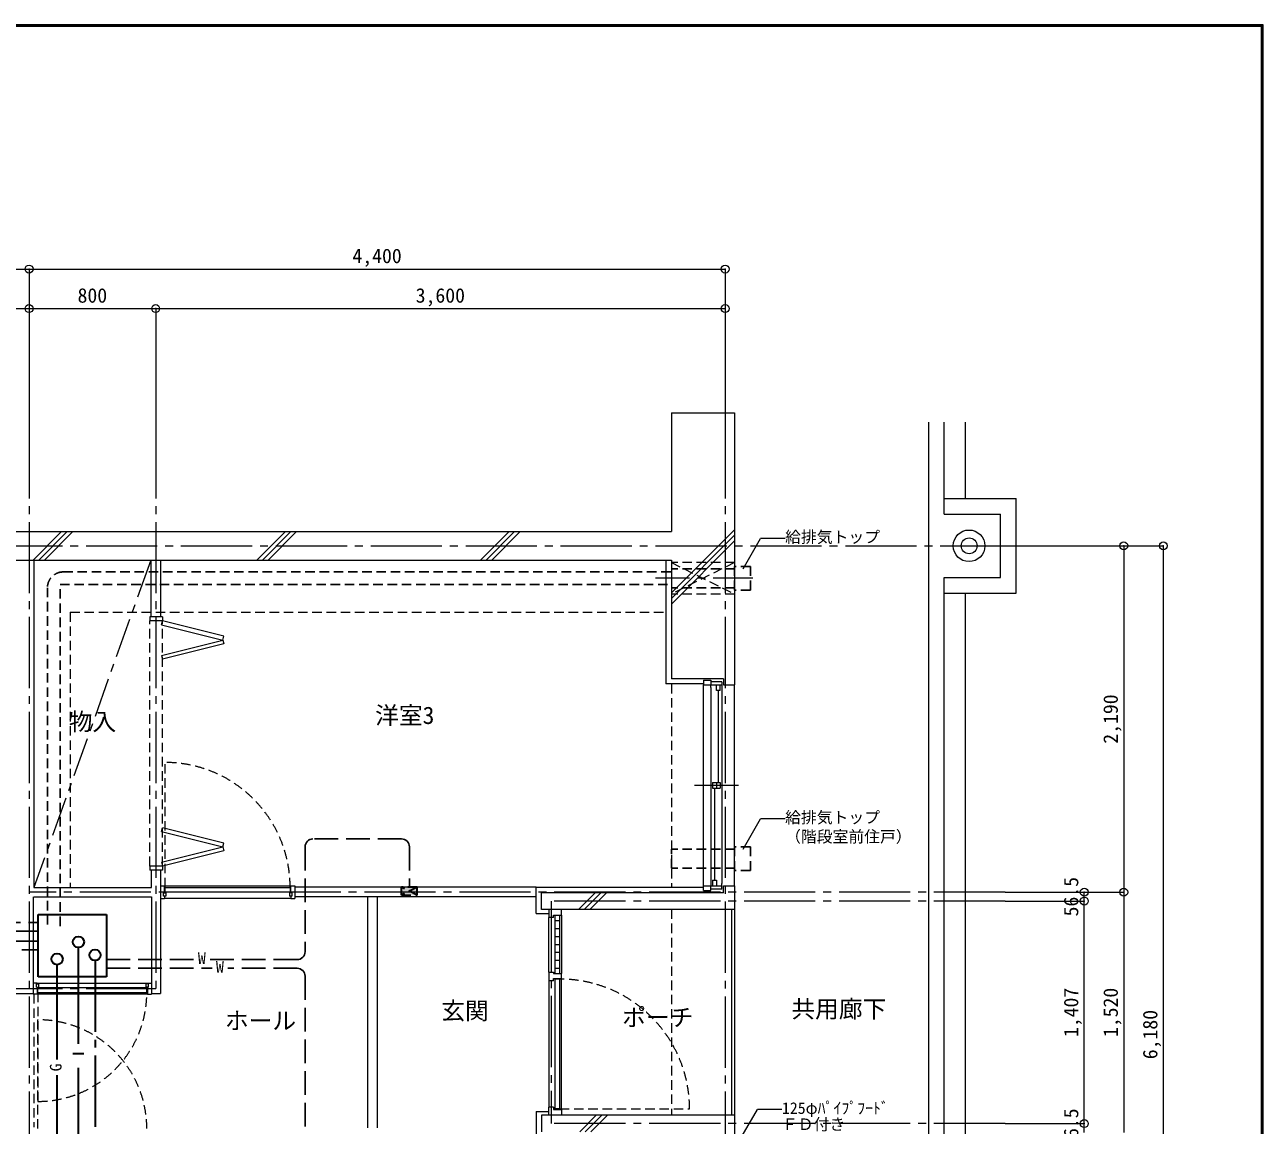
# Model space of a CAD drawing. Units: millimetres at full size, sheet at 1:50. Extents: x -9674 to 9699, y -6794 to 6791.
# Drawn here: x 1870 to 9699, y -167 to 6791 of the extents above; entities that cross this region are included whole.
import ezdxf
from ezdxf.enums import TextEntityAlignment as Align

# ---------------------------------------------------------------- set-up
doc = ezdxf.new("R2010")
doc.units = ezdxf.units.MM
doc.header["$LTSCALE"] = 50
doc.header["$PDMODE"] = 32
doc.header["$PDSIZE"] = 50
for name, pattern in [('CHAIN1', [8, 5, -1, 1, -1]), ('CHAIN2', [12, 9, -1, 1, -1]), ('DASHED1', [1.8, 1.2, -0.6]), ('DASHED3', [4, 3, -1])]:
    doc.linetypes.add(name, pattern=pattern)
for name, color, linetype, lineweight in [('0-0_図面枠', 7, 'Continuous', 9), ('1-0_芯', 134, 'CHAIN2', 9), ('1-1_躯体', 134, 'Continuous', 9), ('1-2_間仕切', 134, 'Continuous', 9), ('1-3_建具', 134, 'Continuous', 9), ('1-5_設備', 134, 'Continuous', 9), ('1-6_ﾊﾞﾙｺﾆｰ・階段', 134, 'Continuous', 9), ('1-7_その他', 134, 'DASHED1', 9), ('1-8_ハッチ', 134, 'Continuous', 9), ('1-B_寸法', 134, 'Continuous', 9), ('1-C_梁', 134, 'DASHED1', 9), ('2-2', 5, 'DASHED3', 25), ('2-3_建具', 4, 'Continuous', 35), ('2-7_その他', 2, 'Continuous', 25), ('2-9_金物', 1, 'CHAIN2', 35), ('2-A_文字', 6, 'Continuous', 35), ('2-B_寸法', 4, 'Continuous', 35), ('2-C', 2, 'DASHED1', 25)]:
    doc.layers.add(name, color=color, linetype=linetype, lineweight=lineweight)
doc.layers.add('1-A_文字', color=134, linetype='Continuous')
doc.styles.add('ＭＳ ゴシック', font='')
doc.styles.get('ＭＳ ゴシック').set_extended_font_data('MS Gothic')

msp = doc.modelspace()

# ---------------------------------------------------------------- linework, layer by layer
at = {"layer": '0-0_図面枠'}
for p, q in [((9697.16, 6789.66), (-9672.16, 6789.66)), ((9695.4, 6787.9), (-9670.4, 6787.9)), ((-9668.64, 6786.14), (9693.64, 6786.14)), ((9691.87, 6784.38), (-9666.87, 6784.38)), ((9690.11, 6782.61), (-9665.11, 6782.61)), ((9688.35, 6780.85), (-9663.35, 6780.85)), ((9688.35, -6783.35), (9688.35, 6780.85)), ((9690.11, -6785.11), (9690.11, 6782.61)), ((9691.87, -6786.88), (9691.87, 6784.38)), ((9693.64, 6786.14), (9693.64, -6788.64)), ((9695.4, -6790.4), (9695.4, 6787.9)), ((9697.16, -6792.16), (9697.16, 6789.66))]:
    msp.add_line(p, q, dxfattribs=at)
msp.add_lwpolyline([(9698.92, -6793.93), (9698.92, 6791.43), (-9673.92, 6791.43)], dxfattribs=at)
at = {"layer": '1-0_芯'}
for p, q in [((1897.29, 4246.64), (1897.29, -3433.36)), ((2697.29, 4246.64), (2697.29, 696.64)), ((6297.29, 4246.64), (6297.29, -3433.36)), ((-8542.71, 3496.64), (8067.29, 3496.64)), ((8067.29, 1306.64), (1897.29, 1306.64)), ((5197.29, 1250.14), (5197.29, -156.86)), ((8067.29, 1250.14), (5197.29, 1250.14)), ((-8542.71, 696.64), (2697.29, 696.64)), ((8067.29, -156.86), (5197.29, -156.86))]:
    msp.add_line(p, q, dxfattribs=at)
at = {"layer": '1-1_躯体'}
for p, q in [((5957.29, 4336.64), (5957.29, 3586.64)), ((5957.29, 4336.64), (6357.29, 4336.64)), ((6357.29, 4336.64), (6357.29, 2616.62)), ((-6742.71, 3586.64), (5957.29, 3586.64)), ((-6742.71, 3406.64), (5957.29, 3406.64)), ((5957.29, 3406.64), (5957.29, 2656.62)), ((6287.29, 2656.62), (5957.29, 2656.62)), ((6287.29, 2656.62), (6287.29, 2616.62)), ((6287.29, 2616.62), (6357.29, 2616.62)), ((6287.29, 1302.64), (6287.29, 1346.62)), ((6287.29, 1302.64), (5137.29, 1302.64)), ((6357.29, -104.36), (6357.29, -249.38))]:
    msp.add_line(p, q, dxfattribs=at)
for points in [[(6287.29, 1346.62), (6357.29, 1346.62), (6357.29, 1197.64)], [(6357.29, 1197.64), (5137.29, 1197.64), (5137.29, 1302.64)], [(6357.29, -104.36), (5137.29, -104.36), (5137.29, -209.36)]]:
    msp.add_lwpolyline(points, dxfattribs=at)
at = {"layer": '1-2_間仕切'}
for p, q in [((1927.29, 3406.64), (1927.29, 1336.64)), ((2667.29, 3406.64), (2667.29, 3046.64)), ((2727.29, 3406.64), (2727.29, 3046.64)), ((2671.29, 1336.64), (2671.29, 1446.64)), ((2727.29, 1446.64), (2727.29, 1336.64)), ((1927.29, 1336.64), (2671.29, 1336.64)), ((5102.29, 1337.64), (3577.29, 1337.64)), ((1923.29, 1276.64), (1923.29, 666.64)), ((2727.29, 1276.64), (2727.29, 666.64)), ((5102.29, 1276.64), (3577.29, 1276.64)), ((967.29, 666.64), (1923.29, 666.64)), ((2671.29, 666.64), (2727.29, 666.64))]:
    msp.add_line(p, q, dxfattribs=at)
msp.add_lwpolyline([(1927.29, 1276.64), (2671.29, 1276.64), (2671.29, 666.64)], dxfattribs=at)
at = {"layer": '1-3_建具'}
for p, q in [((2659.79, 3046.64), (2659.79, 3021.64)), ((2739.79, 3046.64), (2659.79, 3046.64)), ((2739.79, 3021.64), (2659.79, 3021.64)), ((2733.72, 2997.39), (2739.79, 3021.64)), ((2739.79, 3046.64), (2739.79, 3021.64)), ((2733.72, 2803.36), (3121.78, 2900.37)), ((3121.78, 2900.37), (3127.84, 2876.12)), ((3127.84, 2876.12), (2739.79, 2779.1)), ((2733.72, 2803.36), (2739.79, 2779.1)), ((6160.29, 2646.62), (6161.32, 2646.62)), ((6160.29, 2646.62), (6207.29, 2646.62)), ((6160.29, 1346.62), (6160.29, 2616.62)), ((6207.29, 2646.62), (6207.29, 2616.62)), ((6277.29, 2636.62), (6207.29, 2636.62)), ((6207.29, 2616.62), (6277.29, 2616.62)), ((6207.29, 2601.62), (6207.29, 2616.62)), ((6207.29, 2601.62), (6207.29, 1361.62)), ((6242.29, 2581.62), (6242.29, 2616.62)), ((6266.29, 2581.62), (6266.29, 2616.62)), ((6277.29, 2636.62), (6277.29, 2601.62)), ((6277.29, 2601.62), (6277.29, 1361.62)), ((6357.29, 1346.62), (6357.29, 2616.62)), ((6266.29, 2581.62), (6242.29, 2581.62)), ((6254.29, 1999.12), (6254.29, 2581.62)), ((6380.77, 1981.62), (6103.81, 1981.62)), ((6218.29, 1999.12), (6218.29, 1964.12)), ((6218.29, 1999.12), (6266.29, 1999.12)), ((6218.29, 1964.12), (6266.29, 1964.12)), ((6230.29, 1964.12), (6230.29, 1381.62)), ((6242.29, 1999.12), (6242.29, 1964.12)), ((6266.29, 1999.12), (6266.29, 1964.12)), ((2733.72, 1689.92), (2739.79, 1714.18)), ((2733.72, 1689.92), (3121.78, 1592.91)), ((3127.84, 1617.16), (2739.79, 1714.18)), ((3121.78, 1592.91), (3127.84, 1617.16)), ((2733.72, 1495.89), (2739.79, 1471.64)), ((2739.79, 1446.64), (2659.79, 1446.64)), ((2739.79, 1471.64), (2739.79, 1446.64)), ((2727.29, 1346.64), (2727.29, 1266.64)), ((2727.29, 1346.64), (2752.29, 1346.64)), ((2757.29, 1306.64), (2757.29, 1336.64)), ((2757.29, 1336.64), (3547.29, 1336.64)), ((3547.29, 1336.64), (3547.29, 1306.64)), ((3552.29, 1301.64), (3552.29, 1346.64)), ((6160.29, 1346.62), (6207.29, 1346.62)), ((6160.29, 1316.62), (6160.29, 1346.62)), ((6207.29, 1361.62), (6207.29, 1346.62)), ((6207.29, 1346.62), (6277.29, 1346.62)), ((6207.29, 1316.62), (6207.29, 1346.62)), ((6218.29, 1381.62), (6242.29, 1381.62)), ((6218.29, 1381.62), (6218.29, 1346.62)), ((6242.29, 1381.62), (6242.29, 1346.62)), ((6277.29, 1326.62), (6277.29, 1361.62)), ((2727.29, 1266.64), (2752.29, 1266.64)), ((2747.29, 1301.64), (2762.29, 1301.64)), ((2747.29, 1281.64), (2747.29, 1301.64)), ((2762.29, 1281.64), (2747.29, 1281.64)), ((2752.29, 1281.64), (2752.29, 1266.64)), ((3552.29, 1266.64), (2752.29, 1266.64)), ((3547.29, 1306.64), (2757.29, 1306.64)), ((2762.29, 1301.64), (2762.29, 1281.64)), ((3542.29, 1301.64), (3542.29, 1281.64)), ((3557.29, 1301.64), (3542.29, 1301.64)), ((3557.29, 1281.64), (3542.29, 1281.64)), ((3552.29, 1281.64), (3552.29, 1266.64)), ((3552.29, 1266.64), (3577.29, 1266.64)), ((3557.29, 1301.64), (3557.29, 1281.64)), ((6160.29, 1316.62), (6161.32, 1316.62)), ((6160.29, 1316.62), (6207.29, 1316.62)), ((6277.29, 1326.62), (6207.29, 1326.62)), ((5182.29, 1197.64), (5182.29, 1146.64)), ((5182.29, 1182.64), (5182.29, 1161.64)), ((5262.29, 1161.64), (5262.29, 1197.64)), ((5212.29, 1146.64), (5182.29, 1146.64)), ((5182.29, 801.64), (5182.29, 1146.64)), ((5222.29, 791.64), (5222.29, 1161.64)), ((5222.29, 1126.64), (5252.29, 1126.64)), ((5252.29, 791.64), (5252.29, 1161.64)), ((5262.29, 1161.64), (5262.29, 791.64)), ((5222.29, 1076.64), (5252.29, 1076.64)), ((5222.29, 1026.64), (5252.29, 1026.64)), ((5222.29, 976.64), (5252.29, 976.64)), ((5222.29, 926.64), (5252.29, 926.64)), ((5222.29, 876.64), (5252.29, 876.64)), ((5182.29, 801.64), (5182.29, 746.64)), ((5222.29, 826.64), (5252.29, 826.64)), ((1943.29, 726.64), (1958.29, 726.64)), ((1943.29, 706.64), (1943.29, 726.64)), ((1943.29, 706.64), (1958.29, 706.64)), ((1948.29, 731.64), (1948.29, 726.64)), ((1948.29, 731.64), (2646.29, 731.64)), ((1948.29, 706.64), (1948.29, 661.64)), ((1958.29, 706.64), (1958.29, 726.64)), ((2636.29, 706.64), (2636.29, 726.64)), ((2651.29, 726.64), (2636.29, 726.64)), ((2651.29, 706.64), (2636.29, 706.64)), ((2646.29, 731.64), (2646.29, 726.64)), ((2646.29, 731.64), (2671.29, 731.64)), ((2646.29, 706.64), (2646.29, 661.64)), ((2651.29, 706.64), (2651.29, 726.64)), ((5212.29, 746.64), (5182.29, 746.64)), ((5182.29, 746.64), (5182.29, -53.36)), ((5212.29, 746.64), (5212.29, 761.64)), ((5222.29, -63.36), (5222.29, 756.64)), ((5252.29, 756.64), (5222.29, 756.64)), ((5252.29, -63.36), (5252.29, 756.64)), ((5262.29, -68.36), (5262.29, 761.64)), ((1948.29, 661.64), (1923.29, 661.64)), ((2646.29, 661.64), (1948.29, 661.64)), ((1953.29, 671.64), (1953.29, 701.64)), ((2641.29, 701.64), (1953.29, 701.64)), ((1953.29, 671.64), (2641.29, 671.64)), ((2641.29, 671.64), (2641.29, 701.64)), ((2646.29, 661.64), (2671.29, 661.64)), ((2671.29, 671.64), (2671.29, 661.64)), ((5212.29, -53.36), (5182.29, -53.36)), ((5182.29, -104.36), (5182.29, -53.36)), ((5182.29, -89.36), (5182.29, -68.36)), ((5252.29, -63.36), (5222.29, -63.36)), ((5262.29, -68.36), (5262.29, -104.36))]:
    msp.add_line(p, q, dxfattribs=at)
at = {"layer": '1-3_建具', "linetype": 'DASHED1'}
for p, q in [((2659.79, 1471.64), (2659.79, 3021.64)), ((2739.79, 1471.64), (2739.79, 3021.64)), ((2757.29, 1336.64), (2757.29, 2126.64)), ((1953.29, 671.64), (1953.29, -16.36)), ((1953.29, -188.36), (1953.29, 499.64)), ((5252.29, -63.36), (6072.29, -63.36))]:
    msp.add_line(p, q, dxfattribs=at)
at = {"layer": '1-3_建具'}
for points in [[(2733.72, 2997.39), (3121.78, 2900.37), (3127.84, 2924.63), (2739.79, 3021.64)], [(6160.29, 2646.62), (6160.29, 2616.62), (6207.29, 2616.62)], [(2733.72, 1495.89), (3121.78, 1592.91), (3127.84, 1568.65), (2739.79, 1471.64)], [(2739.79, 1471.64), (2659.79, 1471.64), (2659.79, 1446.64)], [(2752.29, 1301.64), (2752.29, 1346.64), (3552.29, 1346.64)], [(3552.29, 1346.64), (3577.29, 1346.64), (3577.29, 1266.64)], [(5212.29, 1146.64), (5212.29, 1161.64), (5262.29, 1161.64)], [(5182.29, 801.64), (5212.29, 801.64), (5212.29, 791.64), (5262.29, 791.64)], [(5212.29, 761.64), (5262.29, 761.64), (5262.29, 791.64)], [(1948.29, 731.64), (1923.29, 731.64), (1923.29, 661.64)], [(5212.29, -53.36), (5212.29, -68.36), (5262.29, -68.36)]]:
    msp.add_lwpolyline(points, dxfattribs=at)
at = {"layer": '1-3_建具', "linetype": 'DASHED1'}
for centre, radius, start, end in [((2757.29, 1336.64), 790, 0, 90), ((5252.29, -63.36), 820, 0, 90), ((1953.29, 671.64), 688, 270, 0), ((1953.29, -188.36), 688, 0, 90)]:
    msp.add_arc(centre, radius, start, end, dxfattribs=at)
at = {"layer": '1-5_設備'}
for p, q in [((4037.29, 1276.64), (4037.29, -183.36)), ((4097.29, 1276.64), (4097.29, -183.36))]:
    msp.add_line(p, q, dxfattribs=at)
at = {"layer": '1-6_ﾊﾞﾙｺﾆｰ・階段'}
for p, q in [((7582.29, 4277.62), (7582.29, -791.35)), ((7682.29, 3696.64), (7682.29, 4277.62)), ((7817.29, 3796.64), (7817.29, 4277.62)), ((7682.29, 3796.64), (8137.29, 3796.64)), ((8137.29, 3196.64), (8137.29, 3796.64)), ((7682.29, 3696.64), (8037.29, 3696.64)), ((8037.29, 3296.64), (8037.29, 3696.64)), ((7682.29, 3296.64), (8037.29, 3296.64)), ((7682.29, -760.29), (7682.29, 3296.64)), ((7682.29, 3196.64), (8137.29, 3196.64)), ((7817.29, -718.36), (7817.29, 3196.64)), ((6337.29, 1197.64), (6337.29, -104.36)), ((6357.29, 1197.64), (6357.29, -104.36))]:
    msp.add_line(p, q, dxfattribs=at)
for radius in [100, 50]:
    msp.add_circle((7839.79, 3496.64), radius, dxfattribs=at)
at = {"layer": '1-7_その他', "linetype": 'CHAIN1'}
for p, q in [((2667.29, 3406.64), (1927.29, 1336.64)), ((6472.29, 3291.64), (5857.29, 3291.64))]:
    msp.add_line(p, q, dxfattribs=at)
at = {"layer": '1-7_その他'}
for p, q in [((6357.29, 3391.64), (5957.29, 3391.64)), ((5957.29, 3391.64), (6357.29, 3191.64)), ((6357.29, 3391.64), (5957.29, 3191.64)), ((6357.29, 3191.64), (5957.29, 3191.64))]:
    msp.add_line(p, q, dxfattribs=at)
at = {"layer": '1-8_ハッチ'}
for p, q in [((1922.9, 3406.64), (2102.9, 3586.64)), ((1958.26, 3406.64), (2138.26, 3586.64)), ((1993.61, 3406.64), (2173.61, 3586.64)), ((3337.12, 3406.64), (3517.12, 3586.64)), ((3372.47, 3406.64), (3552.47, 3586.64)), ((3407.83, 3406.64), (3587.83, 3586.64)), ((4751.33, 3406.64), (4931.33, 3586.64)), ((4786.68, 3406.64), (4966.68, 3586.64)), ((4822.04, 3406.64), (5002.04, 3586.64)), ((5957.29, 3198.38), (6357.29, 3598.38)), ((5957.29, 3163.03), (6357.29, 3563.03)), ((5957.29, 3127.67), (6357.29, 3527.67)), ((5922.29, 3406.64), (5922.29, 2623.62)), ((6160.29, 2623.62), (5922.29, 2623.62)), ((5102.29, 1172.64), (5102.29, 1337.64)), ((5102.29, 1337.64), (6160.29, 1337.64)), ((5370.76, 1197.64), (5475.76, 1302.64)), ((5406.11, 1197.64), (5511.11, 1302.64)), ((5441.47, 1197.64), (5546.47, 1302.64)), ((5102.29, 1172.64), (5182.29, 1172.64)), ((5102.29, -79.36), (5182.29, -79.36)), ((5102.29, -79.36), (5102.29, -244.36)), ((5377.97, -209.36), (5482.97, -104.36)), ((5413.33, -209.36), (5518.33, -104.36)), ((5448.68, -209.36), (5553.68, -104.36))]:
    msp.add_line(p, q, dxfattribs=at)
at = {"layer": '1-B_寸法'}
for p, q in [((-2602.71, 5246.64), (1897.29, 5246.64)), ((1897.29, 5246.64), (1897.29, 4246.64)), ((1897.29, 5246.64), (6297.29, 5246.64)), ((6297.29, 5246.64), (6297.29, 4246.64)), ((997.29, 4996.64), (1897.29, 4996.64)), ((1897.29, 4996.64), (2697.29, 4996.64)), ((2697.29, 4996.64), (2697.29, 4246.64)), ((2697.29, 4996.64), (6297.29, 4996.64)), ((8067.29, 3496.64), (9067.29, 3496.64)), ((8817.29, 3496.64), (8817.29, 1306.64)), ((9067.29, 3496.64), (9067.29, -2683.36)), ((8067.29, 1306.64), (8817.29, 1306.64)), ((8817.29, 1306.64), (8817.29, -213.36)), ((8067.29, 1250.14), (8567.29, 1250.14)), ((8067.29, -156.86), (8567.29, -156.86)), ((8567.29, -213.36), (8567.29, -156.86))]:
    msp.add_line(p, q, dxfattribs=at)
msp.add_lwpolyline([(8567.29, -156.86), (8567.29, 1250.14), (8567.29, 1306.64)], dxfattribs=at)
for p in [(1897.29, 5246.64), (6297.29, 5246.64), (1897.29, 4996.64), (2697.29, 4996.64), (6297.29, 4996.64), (8817.29, 3496.64), (9067.29, 3496.64), (8567.29, 1306.64), (8817.29, 1306.64), (8567.29, 1250.14), (8567.29, -156.86)]:
    msp.add_point(p, dxfattribs=at)
at = {"layer": '1-C_梁'}
for p, q in [((2157.29, 3076.64), (5922.29, 3076.64)), ((2157.29, 3076.64), (2157.29, 1336.64)), ((5957.29, 2623.62), (5957.29, 1337.64)), ((5957.29, 1197.64), (5957.29, -104.36)), ((1927.29, 661.64), (1927.29, -178.36))]:
    msp.add_line(p, q, dxfattribs=at)
at = {"layer": '2-2'}
for p, q in [((3641.88, 1593.33), (3641.88, 930.05)), ((4251.13, 1643.33), (3691.88, 1643.33)), ((4301.13, 1593.33), (4301.13, 1337.64)), ((-106.98, 1115.47), (1954.33, 1115.47)), ((7.38, 1060.52), (1954.33, 1060.52)), ((1396.02, 997.4), (1954.33, 997.4)), ((1450.97, 942.45), (1954.33, 942.45)), ((2386.83, 880.05), (2939.16, 880.05)), ((3591.88, 880.05), (3039.16, 880.05)), ((2386.83, 825.09), (3053.51, 825.09)), ((3591.88, 825.09), (3153.51, 825.09)), ((3641.88, 775.09), (3641.88, -478.64))]:
    msp.add_line(p, q, dxfattribs=at)
at = {"layer": '2-2', "color": 4, "linetype": 'DASHED1', "lineweight": 35}
for p, q in [((4351.13, 1337.64), (4251.13, 1287.64)), ((4351.13, 1287.64), (4251.13, 1337.64)), ((4251.13, 1287.64), (4251.13, 1337.64)), ((4351.13, 1337.64), (4251.13, 1337.64)), ((4351.13, 1287.64), (4351.13, 1337.64)), ((4251.13, 1287.64), (4351.13, 1287.64))]:
    msp.add_line(p, q, dxfattribs=at)
at = {"layer": '2-2', "linetype": 'Continuous'}
for centre, start, end in [((3691.88, 1593.33), 90, 180), ((4251.13, 1593.33), 0, 90), ((3591.88, 930.05), 270, 0), ((3591.88, 775.09), 0, 90)]:
    msp.add_arc(centre, 50, start, end, dxfattribs=at)
at = {"layer": '2-2', "color": 150}
msp.add_solid([(4351.13, 1287.64), (4251.13, 1287.64), (4351.13, 1337.64), (4251.13, 1337.64)], dxfattribs=at)
at = {"layer": '2-3_建具'}
for p, q in [((2074.1, 248.51), (2074.1, 847.77)), ((2074.1, -301.27), (2074.1, 148.51))]:
    msp.add_line(p, q, dxfattribs=at)
msp.add_circle((2074.1, 883.27), 35.49, dxfattribs=at)
at = {"layer": '2-7_その他', "color": 7, "lineweight": 9}
for p, q in [((6410.46, 3351.16), (6521.19, 3542.94)), ((6675.79, 3542.94), (6521.19, 3542.94)), ((6410.46, 1577.75), (6521.19, 1769.53)), ((6675.79, 1769.53), (6521.19, 1769.53)), ((6390.59, -260.23), (6501.31, -68.45)), ((6655.91, -68.45), (6501.31, -68.45))]:
    msp.add_line(p, q, dxfattribs=at)
at = {"layer": '2-9_金物'}
msp.add_line((2313.86, 873.53), (2313.86, -2256.48), dxfattribs=at)
at = {"layer": '2-9_金物', "linetype": 'Continuous'}
msp.add_circle((2313.86, 909.02), 35.49, dxfattribs=at)
at = {"layer": '2-A_文字'}
for p, q in [((2208.76, 348.26), (2208.76, 956.11)), ((2243.17, 283.76), (2174.34, 283.76)), ((2208.76, -741.51), (2208.76, 195.85))]:
    msp.add_line(p, q, dxfattribs=at)
msp.add_circle((2208.76, 991.6), 35.49, dxfattribs=at)
at = {"layer": '2-B_寸法'}
for p, q in [((1954.33, 1164.56), (2386.83, 1164.56)), ((1954.33, 771.39), (1954.33, 1164.56)), ((2386.83, 1164.56), (2386.83, 771.39)), ((2386.83, 771.39), (1954.33, 771.39))]:
    msp.add_line(p, q, dxfattribs=at)
at = {"layer": '2-C'}
for p, q in [((6357.29, 3366.64), (6357.29, 3216.64)), ((6457.29, 3366.64), (6357.29, 3366.64)), ((6457.29, 3366.64), (6457.29, 3216.64)), ((2113.15, 3331.64), (5957.29, 3331.64)), ((6357.29, 3351.64), (5957.29, 3351.64)), ((2013.15, 3231.64), (2013.15, 1092.52)), ((2093.15, 3251.64), (5957.29, 3251.64)), ((2093.15, 1092.52), (2093.15, 3251.64)), ((6357.29, 3231.64), (5957.29, 3231.64)), ((6457.29, 3216.64), (6357.29, 3216.64)), ((6357.29, 1578.23), (5957.29, 1578.23)), ((5957.29, 1458.23), (5957.29, 1578.23)), ((6357.29, 1593.23), (6357.29, 1443.23)), ((6457.29, 1593.23), (6357.29, 1593.23)), ((6457.29, 1593.23), (6457.29, 1443.23)), ((6357.29, 1458.23), (5957.29, 1458.23)), ((6457.29, 1443.23), (6357.29, 1443.23))]:
    msp.add_line(p, q, dxfattribs=at)
msp.add_arc((2113.15, 3231.64), 100, 90, 180, dxfattribs=at)

# ---------------------------------------------------------------- texts
at = {"layer": '1-A_文字', "style": 'ＭＳ ゴシック'}
for s, p in [('物入', (2147.29, 2296.64)), ('洋室3', (4084.63, 2336.94)), ('玄関', (4502.73, 468.92)), ('共用廊下', (6716.03, 480.29)), ('ホール', (3135.05, 405.87)), ('ポーチ', (5646.83, 426.89))]:
    msp.add_text(s, height=110, dxfattribs=at).set_placement(p, align=Align.BOTTOM_LEFT)
at = {"layer": '1-B_寸法', "style": 'ＭＳ ゴシック'}
for s, p in [('4,400', (3941.04, 5256.64)), ('800', (2203.54, 5006.64)), ('3,600', (4341.04, 5006.64))]:
    msp.add_text(s, height=91.64, dxfattribs=at).set_placement(p, align=Align.BOTTOM_LEFT)
for s, p in [('2,190', (8807.29, 2245.39)), ('56.5', (8557.29, 1153.39)), ('1,407', (8557.29, 390.39)), ('1,520', (8807.29, 390.39)), ('6,180', (9057.29, 250.39)), ('56.5', (8557.29, -310.11))]:
    msp.add_text(s, height=91.64, rotation=90, dxfattribs=at).set_placement(p, align=Align.BOTTOM_LEFT)
at = {"layer": '2-2', "color": 7, "style": 'ＭＳ ゴシック'}
for p in [(2964.16, 830.05), (3078.51, 775.09)]:
    msp.add_text('W', height=73.31, dxfattribs=at).set_placement(p, align=Align.BOTTOM_LEFT)
at = {"layer": '2-3_建具', "color": 7, "style": 'ＭＳ ゴシック'}
msp.add_text('G', height=73.31, rotation=90, dxfattribs=at).set_placement((2124.1, 173.51), align=Align.BOTTOM_LEFT)
at = {"layer": '2-7_その他', "color": 7, "style": 'ＭＳ ゴシック'}
for s, p in [('給排気トップ', (6676.41, 3494)), ('給排気トップ', (6676.41, 1720.59)), ('（階段室前住戸）', (6676.41, 1599.4)), ('125φﾊﾟｲﾌﾟﾌｰﾄﾞ', (6656.53, -117.39)), ('ＦＤ付き', (6656.53, -219.51))]:
    msp.add_text(s, height=73.31, dxfattribs=at).set_placement(p, align=Align.BOTTOM_LEFT)

doc.saveas('drawing.dxf')
